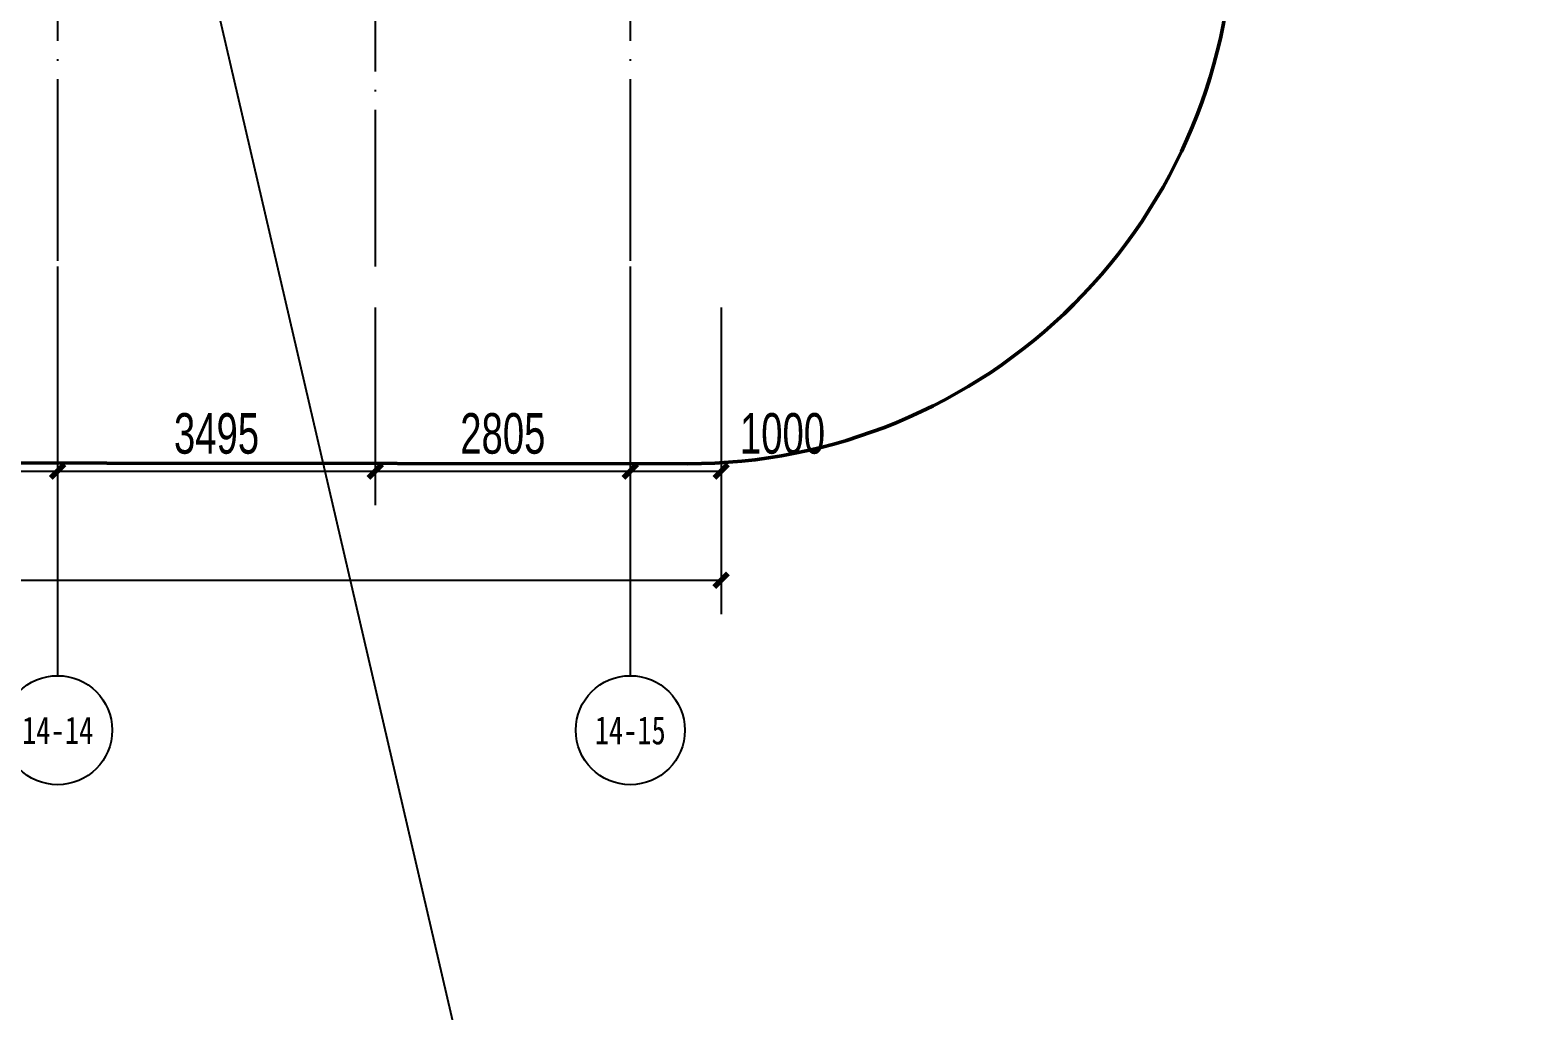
# Model space of a CAD drawing. Extents: x -409435 to 356702, y -107829 to 330904.
# Drawn here: x 109297 to 125843, y -16733 to -5943 of the extents above; entities that cross this region are included whole.
import ezdxf
from ezdxf.enums import TextEntityAlignment as Align
from ezdxf.xclip import XClip

# ---------------------------------------------------------------- set-up
doc = ezdxf.new("R2010")
doc.units = 0
doc.header["$LTSCALE"] = 1000
doc.header["$MEASUREMENT"] = 0
doc.header["$XCLIPFRAME"] = 0
doc.linetypes.add('104-14# 核心筒$0$DOTE', pattern=[2.42, 2, -0.2, 0.02, -0.2])
for name, color, linetype in [('104-14# 核心筒$0$01-标注_轴线坐标', 132, 'Continuous'), ('104-14# 核心筒$0$A_AXIS-轴线', 36, '104-14# 核心筒$0$DOTE'), ('104-14# 核心筒$0$AXIS_TEXT', 7, 'Continuous'), ('AXIS_TEXT', 7, 'Continuous')]:
    doc.layers.add(name, color=color, linetype=linetype)
doc.layers.add('DIM_MODI', color=6, linetype='Continuous', plot=False)
doc.layers.add('X-104 14#平面$0$road', color=142, linetype='Continuous', lineweight=50)
doc.styles.add('104-14# 核心筒$0$_TCH_AXIS', font='STXIHEI_0.TTF', dxfattribs={"width": 0.8})
doc.styles.add('104-14# 核心筒$0$_TCH_DIM_T3', font='ros.shx', dxfattribs={"width": 0.705882, "bigfont": 'jd.shx'})
doc.styles.add('COMPLEX', font='COMPLEX')
doc.dimstyles.new('104-14# 核心筒$0$_TCH_ARCH&&150', dxfattribs={"dimtxt": 446.25, "dimasz": 150, "dimexe": 375, "dimexo": 450, "dimgap": 189.375, "dimtad": 1, "dimdec": 0, "dimzin": 0, "dimdsep": 46, "dimtxsty": '104-14# 核心筒$0$_TCH_DIM_T3', "dimblk": '104-14# 核心筒$0$_ArchTick', "dimcen": 0.09, "dimclrt": 7, "dimazin": 2, "dimtfac": 1, "dimtdec": 0, "dimtix": 1, "dimtmove": 2, "dimatfit": 3, "dimfxl": 0, "dimtolj": 1, "dimtzin": 0, "dimarcsym": 0})

# ---------------------------------------------------------------- blocks, each defined once
blk = doc.blocks.new('104-14# 核心筒$0$_ArchTick')
at = {"color": 0, "linetype": 'ByBlock', "const_width": 0.4}
blk.add_lwpolyline([(-0.5, -0.5), (0.5, 0.5)], dxfattribs=at)
blk = doc.blocks.new('*D2644')
at = {"layer": '104-14# 核心筒$0$01-标注_轴线坐标', "color": 0, "lineweight": -2, "transparency": 16777216}
for p, q in [((-1359, -8995), (-1359, -12370)), ((116900, -8995), (116900, -12370)), ((-1359, -11995), (116900, -11995))]:
    blk.add_line(p, q, dxfattribs=at)
at = {"layer": 'Defpoints', "color": 0, "transparency": 16777216}
for p in [(-1359, -8545), (116900, -8545), (116900, -11995)]:
    blk.add_point(p, dxfattribs=at)
at = {"layer": '104-14# 核心筒$0$01-标注_轴线坐标', "color": 0, "lineweight": -2, "transparency": 16777216, "xscale": 150, "yscale": 150, "zscale": 150, "rotation": 180}
blk.add_blockref('104-14# 核心筒$0$_ArchTick', (-1359, -11995), dxfattribs=at)
at = {"layer": '104-14# 核心筒$0$01-标注_轴线坐标', "color": 0, "lineweight": -2, "transparency": 16777216, "xscale": 150, "yscale": 150, "zscale": 150}
blk.add_blockref('104-14# 核心筒$0$_ArchTick', (116900, -11995), dxfattribs=at)
at = {"layer": '104-14# 核心筒$0$01-标注_轴线坐标', "color": 7, "transparency": 16777216, "insert": (57771, -11583), "char_height": 446.2, "attachment_point": 5, "style": '104-14# 核心筒$0$_TCH_DIM_T3'}
blk.add_mtext('\\A1;118259', dxfattribs=at)
blk = doc.blocks.new('*D2659')
at = {"layer": '104-14# 核心筒$0$01-标注_轴线坐标', "color": 0, "lineweight": -2, "transparency": 16777216}
for p, q in [((107700, -8995), (107700, -11170)), ((109600, -8995), (109600, -11170)), ((107700, -10795), (109600, -10795))]:
    blk.add_line(p, q, dxfattribs=at)
at = {"layer": 'Defpoints', "color": 0, "transparency": 16777216}
for p in [(107700, -8545), (109600, -8545), (109600, -10795)]:
    blk.add_point(p, dxfattribs=at)
at = {"layer": '104-14# 核心筒$0$01-标注_轴线坐标', "color": 0, "lineweight": -2, "transparency": 16777216, "xscale": 150, "yscale": 150, "zscale": 150, "rotation": 180}
blk.add_blockref('104-14# 核心筒$0$_ArchTick', (107700, -10795), dxfattribs=at)
at = {"layer": '104-14# 核心筒$0$01-标注_轴线坐标', "color": 0, "lineweight": -2, "transparency": 16777216, "xscale": 150, "yscale": 150, "zscale": 150}
blk.add_blockref('104-14# 核心筒$0$_ArchTick', (109600, -10795), dxfattribs=at)
at = {"layer": '104-14# 核心筒$0$01-标注_轴线坐标', "color": 7, "transparency": 16777216, "insert": (108650, -10383), "char_height": 446.2, "attachment_point": 5, "style": '104-14# 核心筒$0$_TCH_DIM_T3'}
blk.add_mtext('\\A1;1900', dxfattribs=at)
blk = doc.blocks.new('*D2660')
at = {"layer": '104-14# 核心筒$0$01-标注_轴线坐标', "color": 0, "lineweight": -2, "transparency": 16777216}
for p, q in [((109600, -8995), (109600, -11170)), ((113095, -8995), (113095, -11170)), ((109600, -10795), (113095, -10795))]:
    blk.add_line(p, q, dxfattribs=at)
at = {"layer": 'Defpoints', "color": 0, "transparency": 16777216}
for p in [(109600, -8545), (113095, -8545), (113095, -10795)]:
    blk.add_point(p, dxfattribs=at)
at = {"layer": '104-14# 核心筒$0$01-标注_轴线坐标', "color": 0, "lineweight": -2, "transparency": 16777216, "xscale": 150, "yscale": 150, "zscale": 150, "rotation": 180}
blk.add_blockref('104-14# 核心筒$0$_ArchTick', (109600, -10795), dxfattribs=at)
at = {"layer": '104-14# 核心筒$0$01-标注_轴线坐标', "color": 0, "lineweight": -2, "transparency": 16777216, "xscale": 150, "yscale": 150, "zscale": 150}
blk.add_blockref('104-14# 核心筒$0$_ArchTick', (113095, -10795), dxfattribs=at)
at = {"layer": '104-14# 核心筒$0$01-标注_轴线坐标', "color": 7, "transparency": 16777216, "insert": (111348, -10383), "char_height": 446.2, "attachment_point": 5, "style": '104-14# 核心筒$0$_TCH_DIM_T3'}
blk.add_mtext('\\A1;3495', dxfattribs=at)
blk = doc.blocks.new('*D2661')
at = {"layer": '104-14# 核心筒$0$01-标注_轴线坐标', "color": 0, "lineweight": -2, "transparency": 16777216}
for p, q in [((113095, -8995), (113095, -11170)), ((115900, -8995), (115900, -11170)), ((113095, -10795), (115900, -10795))]:
    blk.add_line(p, q, dxfattribs=at)
at = {"layer": 'Defpoints', "color": 0, "transparency": 16777216}
for p in [(113095, -8545), (115900, -8545), (115900, -10795)]:
    blk.add_point(p, dxfattribs=at)
at = {"layer": '104-14# 核心筒$0$01-标注_轴线坐标', "color": 0, "lineweight": -2, "transparency": 16777216, "xscale": 150, "yscale": 150, "zscale": 150, "rotation": 180}
blk.add_blockref('104-14# 核心筒$0$_ArchTick', (113095, -10795), dxfattribs=at)
at = {"layer": '104-14# 核心筒$0$01-标注_轴线坐标', "color": 0, "lineweight": -2, "transparency": 16777216, "xscale": 150, "yscale": 150, "zscale": 150}
blk.add_blockref('104-14# 核心筒$0$_ArchTick', (115900, -10795), dxfattribs=at)
at = {"layer": '104-14# 核心筒$0$01-标注_轴线坐标', "color": 7, "transparency": 16777216, "insert": (114498, -10383), "char_height": 446.2, "attachment_point": 5, "style": '104-14# 核心筒$0$_TCH_DIM_T3'}
blk.add_mtext('\\A1;2805', dxfattribs=at)
blk = doc.blocks.new('*D2662')
at = {"layer": '104-14# 核心筒$0$01-标注_轴线坐标', "color": 0, "lineweight": -2, "transparency": 16777216}
for p, q in [((115900, -8995), (115900, -11170)), ((116900, -8995), (116900, -11170)), ((115900, -10795), (116900, -10795))]:
    blk.add_line(p, q, dxfattribs=at)
at = {"layer": 'Defpoints', "color": 0, "transparency": 16777216}
for p in [(115900, -8545), (116900, -8545), (116900, -10795)]:
    blk.add_point(p, dxfattribs=at)
at = {"layer": '104-14# 核心筒$0$01-标注_轴线坐标', "color": 0, "lineweight": -2, "transparency": 16777216, "xscale": 150, "yscale": 150, "zscale": 150, "rotation": 180}
blk.add_blockref('104-14# 核心筒$0$_ArchTick', (115900, -10795), dxfattribs=at)
at = {"layer": '104-14# 核心筒$0$01-标注_轴线坐标', "color": 0, "lineweight": -2, "transparency": 16777216, "xscale": 150, "yscale": 150, "zscale": 150}
blk.add_blockref('104-14# 核心筒$0$_ArchTick', (116900, -10795), dxfattribs=at)
at = {"layer": '104-14# 核心筒$0$01-标注_轴线坐标', "color": 7, "transparency": 16777216, "insert": (117575, -10383), "char_height": 446.2, "attachment_point": 5, "style": '104-14# 核心筒$0$_TCH_DIM_T3'}
blk.add_mtext('\\A1;1000', dxfattribs=at)
blk = doc.blocks.new('_AXISO')
blk.add_circle((0, 0), 0.5)
at = {"layer": 'AXIS_TEXT', "style": 'COMPLEX', "width": 1.041667}
blk.add_attdef('A', text='', height=0.56, dxfattribs=at).set_placement((-0.25, -0.28), (0.25, -0.28), align=Align.FIT)
blk = doc.blocks.new('104-14# 核心筒')
at = {"layer": '104-14# 核心筒$0$01-标注_轴线坐标'}
for p, q in [((109600, -8545.1), (109600, -13045.1)), ((115900, -8545.1), (115900, -13045.1))]:
    blk.add_line(p, q, dxfattribs=at)
at = {"layer": '104-14# 核心筒$0$A_AXIS-轴线'}
for p, q in [((109600, 54018.4), (109600, -8545.1)), ((115900, 54018.4), (115900, -8545.1)), ((113095, 7700), (113095, -8545.1))]:
    blk.add_line(p, q, dxfattribs=at)
at = {"layer": '104-14# 核心筒$0$01-标注_轴线坐标'}
ref = blk.add_blockref('_AXISO', (109600, -13645.1), dxfattribs=dict(at, xscale=1200, yscale=1200, zscale=1200))
ref.add_attrib('A', '14-14', dxfattribs={"layer": '104-14# 核心筒$0$AXIS_TEXT', "height": 302.98, "style": '104-14# 核心筒$0$_TCH_AXIS', "width": 0.947628}).set_placement((109208.3, -13796.6), (109991.7, -13796.6), align=Align.FIT)
ref = blk.add_blockref('_AXISO', (115900, -13645.1), dxfattribs=dict(at, xscale=1200, yscale=1200, zscale=1200))
ref.add_attrib('A', '14-15', dxfattribs={"layer": '104-14# 核心筒$0$AXIS_TEXT', "height": 311.31, "style": '104-14# 核心筒$0$_TCH_AXIS', "width": 0.918395}).set_placement((115509.9, -13800.8), (116290.1, -13800.8), align=Align.FIT)
for p1, p2, distance, picture, middle in [((-1359, -8545.1), (116900.2, -8545.1), -3450, '*D2644', (57770.6, -11582.6)), ((107700, -8545.1), (109600, -8545.1), -2250, '*D2659', (108650, -10382.6)), ((109600, -8545.1), (113095, -8545.1), -2250, '*D2660', (111347.5, -10382.6)), ((113095, -8545.1), (115900, -8545.1), -2250, '*D2661', (114497.5, -10382.6))]:
    dim = blk.add_aligned_dim(p1=p1, p2=p2, distance=distance, dimstyle='104-14# 核心筒$0$_TCH_ARCH&&150', dxfattribs=at)
    dim.commit()
    dim.dimension.update_dxf_attribs({"geometry": picture, "text_midpoint": middle})
dim = blk.add_linear_dim(base=(116900.2, -10795.1), p1=(115900, -8545.1), p2=(116900.2, -8545.1), angle=0, dimstyle='104-14# 核心筒$0$_TCH_ARCH&&150', dxfattribs=at)
dim.commit()
dim.dimension.update_dxf_attribs({"geometry": '*D2662', "text_midpoint": (117575.2, -10382.6), "dimtype": 161})
blk = doc.blocks.new('X-104 14#平面')
at = {"layer": 'X-104 14#平面$0$road', "flags": 128}
blk.add_lwpolyline([(116535.3, -10713.9), (46213.8, -10634.9)], dxfattribs=at)
at = {"layer": 'X-104 14#平面$0$road'}
blk.add_arc((116540.3, -4713.9), 6000, 269.93564, 0.00268, dxfattribs=at)
ref = blk.add_blockref('104-14# 核心筒', (0, 0))
XClip(ref).set_block_clipping_path([(-38664.3623821461, -25500), (139216.5485069363, 330900)])

msp = doc.modelspace()

# ---------------------------------------------------------------- linework, layer by layer
at = {"layer": 'DIM_MODI'}
msp.add_line((87688.9, 96224.8), (135070.5, -107829.1), dxfattribs=at)

# ---------------------------------------------------------------- block references
msp.add_blockref('X-104 14#平面', (0, 0))

doc.saveas('drawing.dxf')
